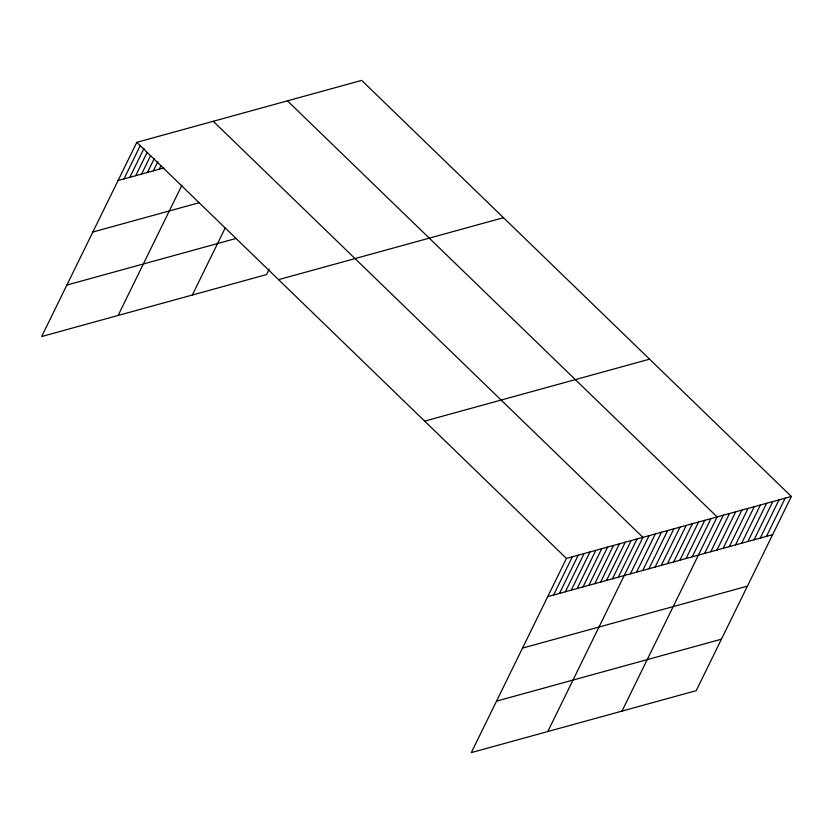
<?xml version="1.0" encoding="UTF-8"?>
<svg xmlns="http://www.w3.org/2000/svg" width="833" height="833" viewBox="0 0 833 833"><rect width="100%" height="100%" fill="white"/><g stroke="black" fill="none" stroke-linecap="round" stroke-linejoin="round"><path stroke-width="1.25" d="M791.35 496.468L566.45 558.422L471.322 752.605L696.221 690.651L791.35 496.468L361.678 80.395L136.779 142.349L41.65 336.532L266.55 274.578L269.174 269.215M123.95 178.928L140.392 145.358M129.823 177.314L144.005 148.368M135.706 175.69L147.056 152.533M141.589 174.066L150.669 155.552M147.472 172.452L154.282 158.562M153.355 170.827L157.895 161.571M159.238 169.214L160.936 165.736M118.119 315.468L181.917 185.228M192.329 295.028L225.129 228.086M553.622 595.001L572.333 556.798M559.505 593.388L578.217 555.184M565.378 591.763L584.1 553.56M571.261 590.139L589.983 551.935M577.144 588.525L595.866 550.321M583.027 586.901L601.738 548.697M588.91 585.287L607.621 547.083M594.793 583.662L613.505 545.459M600.676 582.038L619.388 543.834M606.559 580.424L625.271 542.221M612.442 578.8L631.154 540.596M618.315 577.175L637.037 538.982M547.791 731.541L642.92 537.358L213.248 121.285M630.383 573.854L649.105 535.65M636.568 572.156L655.29 533.953M642.753 570.449L661.475 532.245M648.938 568.741L667.66 530.538M655.123 567.044L673.845 528.84M661.308 565.336L680.03 527.133M667.493 563.639L686.215 525.436M673.678 561.931L692.39 523.728M679.863 560.224L698.575 522.02M686.048 558.526L704.76 520.323M692.233 556.819L710.945 518.615M622.001 711.09L717.13 516.918L287.458 100.845M704.603 553.414L723.315 515.211M710.788 551.706L729.5 513.503M716.974 550.009L735.685 511.806M723.159 548.301L741.87 510.098M729.344 546.594L748.055 508.39M735.529 544.897L754.24 506.693M741.714 543.189L760.425 504.985M747.899 541.492L766.61 503.288M754.084 539.784L772.795 501.581M760.269 538.076L778.98 499.873M766.454 536.379L785.165 498.176M118.067 180.553L163.945 167.912M92.848 232.022L199.004 202.783M66.869 285.053L236.103 238.436M278.566 279.649L503.465 217.705M424.663 421.113L649.563 359.169M547.739 596.626L772.639 534.671M522.52 648.095L747.42 586.14M496.541 701.126L721.44 639.182M136.779 142.349L566.45 558.422"/></g></svg>
